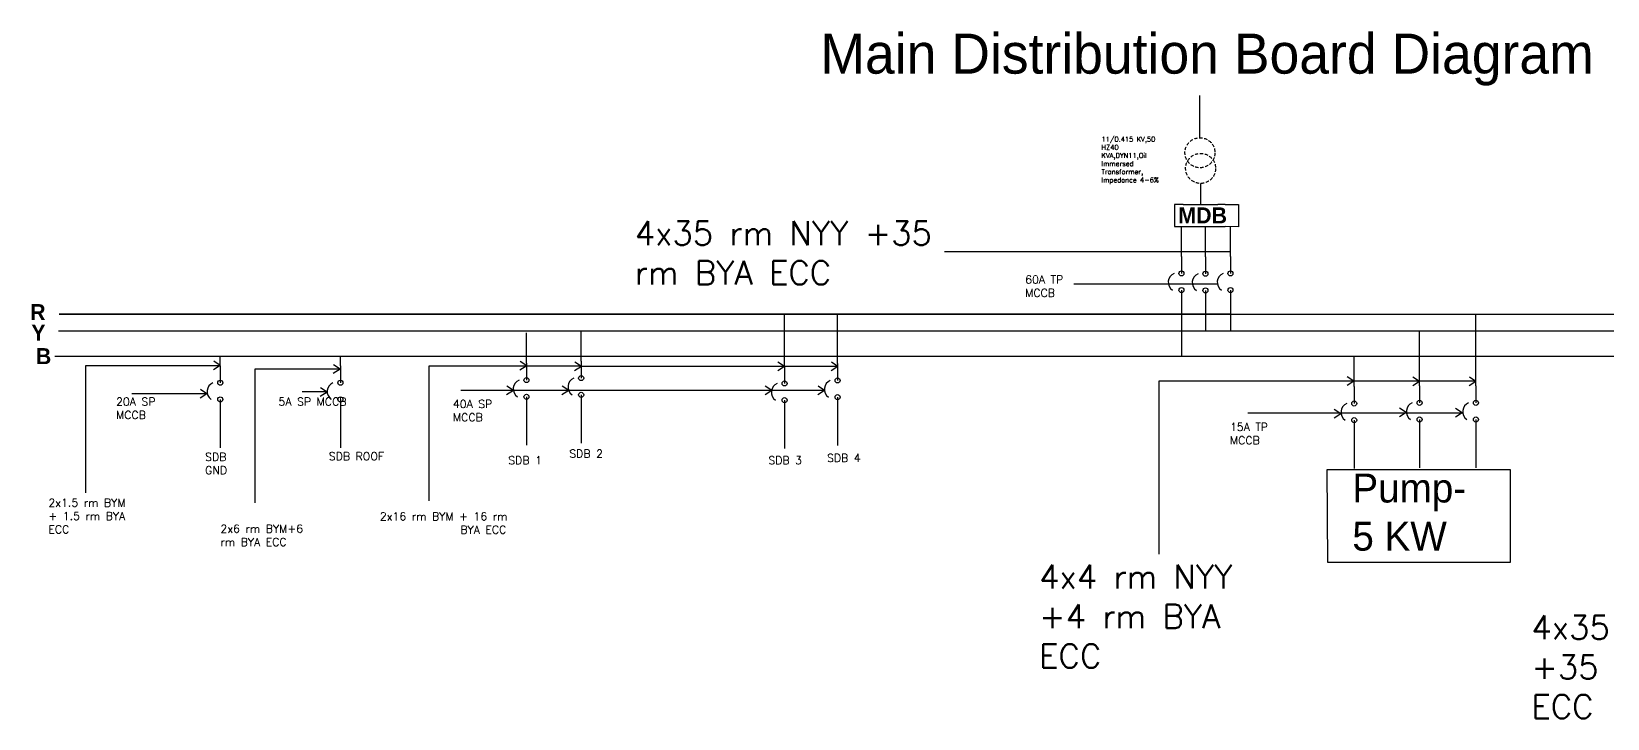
# Model space of a CAD drawing. Header units: inches. Extents: x 2471 to 10798, y -852 to 2323.
# Drawn here: x 3268 to 5631, y 1293 to 2323 of the extents above; entities that cross this region are included whole.
import ezdxf

# ---------------------------------------------------------------- set-up
doc = ezdxf.new("R2010")
doc.units = ezdxf.units.IN
doc.header["$LTSCALE"] = 20
doc.header["$MEASUREMENT"] = 0
doc.linetypes.add('HIDDEN', pattern=[0.375, 0.25, -0.125])
doc.layers.add('Sub Distribution Board', color=250, linetype='Continuous')
doc.layers.add('Switchboard', color=250, linetype='Continuous')
doc.styles.get("Standard").update_dxf_attribs({"font": 'simplex.shx', "height": 6})

# ---------------------------------------------------------------- blocks, each defined once
blk = doc.blocks.new('CKT Breaker')
at = {"layer": 'Sub Distribution Board'}
for p, q in [((0, -45.2), (0, 0)), ((0, -131.9), (0, -168.4))]:
    blk.add_line(p, q, dxfattribs=at)
at = {"layer": 'Switchboard'}
for p, q in [((0, -45.2), (0, -38.3)), ((0, -45.2), (0, -70.7)), ((0, -95.7), (0, -121.5)), ((0, -121.5), (0, -131.9))]:
    blk.add_line(p, q, dxfattribs=at)
for centre in [(0, -70.7), (0, -95.7)]:
    blk.add_circle(centre, 3.77, dxfattribs=at)
blk.add_arc((-5.5, -83.9), 14.3, 113.0456, 235.2664, dxfattribs=at)

msp = doc.modelspace()

# ---------------------------------------------------------------- linework, layer by layer
at = {"layer": 'Sub Distribution Board'}
for p, q in [((5027.8, 1985.7), (5027.8, 2030.9)), ((5065.3, 1986.2), (5065.3, 2031.4)), ((5027.8, 1899), (5027.8, 1874.5)), ((5065.3, 1899.5), (5065.3, 1874.5)), ((3550.8, 1822.5), (3540.5, 1816)), ((3550.8, 1822.5), (3540.9, 1829.3)), ((3550.8, 1822.4), (3550.8, 1836.5)), ((3730.3, 1817), (3720.4, 1823.8)), ((3730.8, 1822.4), (3730.8, 1836.5)), ((4010.3, 1822), (4000, 1815.5)), ((4010.3, 1822), (4000.4, 1828.8)), ((4092.3, 1821), (4082, 1814.5)), ((4092.3, 1821), (4082.4, 1827.8)), ((4396.8, 1821), (4386.5, 1814.5)), ((4396.8, 1821), (4386.9, 1827.8)), ((4476.8, 1821), (4466.5, 1814.5)), ((4476.8, 1821), (4466.9, 1827.8)), ((3730.3, 1817), (3720, 1810.5)), ((5250.3, 1799), (5240, 1792.5)), ((5250.3, 1799), (5240.4, 1805.8)), ((5348.8, 1798.5), (5338.5, 1792)), ((5348.8, 1798.5), (5338.9, 1805.3)), ((5433.3, 1798.5), (5423, 1792)), ((5433.3, 1798.5), (5423.4, 1805.3)), ((3530.8, 1780), (3520.5, 1773.5)), ((3530.8, 1780), (3520.9, 1786.8)), ((3710.8, 1782.5), (3700.5, 1776)), ((3710.8, 1782.5), (3700.9, 1789.3)), ((3990.3, 1785), (3980, 1778.5)), ((3990.3, 1785), (3980.4, 1791.8)), ((4073.3, 1785), (4063, 1778.5)), ((4073.3, 1785), (4063.4, 1791.8)), ((4377.8, 1785), (4367.5, 1778.5)), ((4377.8, 1785), (4367.9, 1791.8)), ((4456.8, 1785), (4446.5, 1778.5)), ((4456.8, 1785), (4446.9, 1791.8)), ((5230.8, 1750), (5220.5, 1743.5)), ((5230.8, 1750), (5220.9, 1756.8)), ((5328.8, 1752), (5318.5, 1745.5)), ((5328.8, 1752), (5318.9, 1758.8)), ((5412.8, 1751.5), (5402.5, 1745)), ((5412.8, 1751.5), (5402.9, 1758.3)), ((3550.8, 1735.6), (3550.8, 1699.1)), ((3730.8, 1735.6), (3730.8, 1699.1))]:
    msp.add_line(p, q, dxfattribs=at)
at = {"layer": 'Switchboard'}
for p, q in [((5019.5, 2164.1), (5019.5, 2227.5)), ((5020.5, 2095.6), (5020.5, 2063.9)), ((4994.5, 2063.9), (4981.5, 2063.9)), ((4981.5, 2063.9), (4981.5, 2031)), ((4994.5, 2063.9), (5046.5, 2063.9)), ((5057.5, 2064), (5046.5, 2063.9)), ((5057.5, 2064), (5077.5, 2064)), ((5077.5, 2064), (5077.5, 2030.5)), ((4981.5, 2031), (5057.5, 2031)), ((5077.5, 2030.5), (5057.5, 2031)), ((5065.3, 1993.1), (4636.5, 1993.1)), ((5027.8, 1985.7), (5027.8, 1992.6)), ((5027.8, 1985.7), (5027.8, 1960.2)), ((5065.3, 1986.2), (5065.3, 1993.1)), ((5065.3, 1986.2), (5065.3, 1960.7)), ((5045.8, 1944.7), (4830.5, 1944.7)), ((5027.8, 1935.2), (5027.8, 1909.4)), ((5065.3, 1935.7), (5065.3, 1909.9)), ((4396.8, 1866.4), (4396.8, 1899.5)), ((4476.3, 1870.9), (4476.3, 1899.5)), ((5027.8, 1909.4), (5027.8, 1899)), ((5065.3, 1909.9), (5065.3, 1899.5)), ((5433.3, 1836.5), (5433.3, 1899.5)), ((5348.8, 1836.5), (5348.8, 1874.5)), ((4991.8, 1863), (4991.8, 1836.5)), ((3550.8, 1822.4), (3348.5, 1822.4)), ((3348.5, 1822.4), (3348.5, 1674)), ((3550.8, 1822.4), (3550.8, 1796.8)), ((3730.8, 1822.4), (3730.8, 1829.3)), ((3730.8, 1822.4), (3730.8, 1796.8)), ((4091.8, 1821.5), (3863.5, 1821.5)), ((3863.5, 1821.5), (3863.5, 1620)), ((4091.8, 1821.5), (4476.3, 1821.5)), ((3730.8, 1817), (3602.5, 1817)), ((3602.5, 1817), (3602.5, 1617)), ((5433.3, 1799.1), (4958, 1799.1)), ((4958, 1799.1), (4958, 1540)), ((3531.4, 1780.1), (3418, 1780.1)), ((3711, 1783), (3673.5, 1783)), ((4456.6, 1785.1), (3911.5, 1785.1)), ((4462.7, 1775.2), (4462.7, 1775.2)), ((3550.8, 1771.9), (3550.8, 1746)), ((3730.8, 1771.9), (3730.8, 1746)), ((5413.7, 1751.2), (5091.5, 1751.2)), ((3550.8, 1746), (3550.8, 1735.6)), ((3730.8, 1746), (3730.8, 1735.6)), ((3348.5, 1674), (3348.5, 1632)), ((5210.5, 1666.5), (5484.5, 1666.5)), ((5211.5, 1527.5), (5210.5, 1666.5)), ((5484.5, 1666.5), (5484.5, 1527.5)), ((5484.5, 1527.5), (5211.5, 1527.5))]:
    msp.add_line(p, q, dxfattribs=at)
at = {"layer": 'Switchboard', "color": 1}
for p, q in [((5065.3, 1899.5), (3309, 1899.5)), ((3309, 1899.5), (7378.5, 1899.5))]:
    msp.add_line(p, q, dxfattribs=at)
at = {"layer": 'Switchboard', "color": 2}
msp.add_line((3308, 1874.5), (7377.5, 1874.5), dxfattribs=at)
at = {"layer": 'Switchboard', "color": 5}
msp.add_line((3302.5, 1836.5), (7380.5, 1836.5), dxfattribs=at)
at = {"layer": 'Switchboard', "linetype": 'HIDDEN'}
for centre in [(5019.5, 2141.6), (5020.5, 2118.1)]:
    msp.add_circle(centre, 22.5, dxfattribs=at)
at = {"layer": 'Switchboard'}
for centre in [(5027.8, 1960.2), (5065.3, 1960.7), (5027.8, 1935.2), (5065.3, 1935.7), (3550.8, 1796.8), (3730.8, 1796.8), (3550.8, 1771.9), (3730.8, 1771.9)]:
    msp.add_circle(centre, 3.77, dxfattribs=at)
for centre in [(5022.3, 1947), (5059.8, 1947.5), (3545.3, 1783.6), (3725.3, 1783.6)]:
    msp.add_arc(centre, 14.3, 113.0456, 235.2664, dxfattribs=at)

# ---------------------------------------------------------------- block references
at = {"layer": 'Sub Distribution Board'}
for p in [(4991.8, 2031.4), (4009.8, 1871.4), (4091.8, 1874.4), (4476.3, 1870.9), (4396.8, 1866.4), (5250.8, 1836.4), (5348.8, 1837.4), (5433.3, 1837.4)]:
    msp.add_blockref('CKT Breaker', p, dxfattribs=at)

# ---------------------------------------------------------------- texts
at = {"layer": 'Sub Distribution Board', "attachment_point": 1}
for s, insert, char_height, width in [('{\\fSitka Heading|b0|i0|c0|p2;Main Distribution Board Diagram}', (4450.5, 2320.2), 60, 1518.744), ('11/0.415 KV,50 HZ40 KVA,DYN11,Oil Immersed Transformer,\\PImpedance 4-6% ', (4871.9, 2165.6), 7.328, 98.651), ('{\\fSitka Display Semibold|b0|i0|c0|p2;\\PMDB}', (4987, 2099.7), 24, 1245.666), ('{\\C1;4x35 rm NYY +35 rm BYA ECC}', (4172.2, 2038.8), 35.601, 490.239), ('{\\C5;60A TP MCCB}', (4757.5, 1957.5), 12, 96.2), ('{\\fSitka Display Semibold|b0|i0|c0|p2;\\PR}', (3265.6, 1954.7), 24, 1245.666), ('{\\fSitka Display Semibold|b0|i0|c0|p2;Y}', (3267.4, 1884.1), 24, 1245.666), ('{\\fSitka Display Semibold|b0|i0|c0|p2;\\PB}', (3274.2, 1888.7), 24, 1245.666), ('{\\C5;20A SP MCCB}', (3394.5, 1774.5), 12, 96.2), ('{\\C5;5A SP MCCB}', (3638, 1774.5), 12, 96.2), ('{\\C5;40A SP MCCB}', (3899.5, 1771), 12, 96.2), ('{\\C5;15A TP MCCB}', (5064.5, 1736.5), 12, 96.2), ('{\\fSitka Heading|b0|i0|c0|p2;Pump-\\P5 KW}', (5248, 1660.6), 43.315, 1449), ('{\\C5;2x1.5 rm BYM + 1.5 rm BYA ECC}', (3293, 1623), 12, 130.798), ('{\\C5;2x6 rm BYM+6 rm BYA ECC}', (3551, 1584), 12, 157.271), ('{\\C5;2x16 rm BYM + 16 rm   ^I^I   BYA ECC}', (3790, 1602.5), 12, 218.094), ('{\\C1;4x4 rm NYY +4 rm BYA ECC}', (4778.6, 1523.7), 35.601, 348), ('{\\C1;4x35 rm NYY +35 rm BYA ECC}', (5516.5, 1447.8), 35.601, 348)]:
    msp.add_mtext(s, dxfattribs=dict(at, insert=insert, char_height=char_height, width=width))
at = {"layer": 'Switchboard', "char_height": 12, "attachment_point": 1}
for s, insert, width in [('SDB \\PGND', (3528, 1691.6), 81.453), ('SDB ROOF', (3713.5, 1692.6), 81.453), ('SDB 1', (3982.5, 1686.5), 81.453), ('SDB 2', (4074, 1696.5), 81.453), ('SDB 3', (4372.5, 1686.5), 79.304), ('SDB 4', (4460.5, 1690), 81.453)]:
    msp.add_mtext(s, dxfattribs=dict(at, insert=insert, width=width))

doc.saveas('drawing.dxf')
